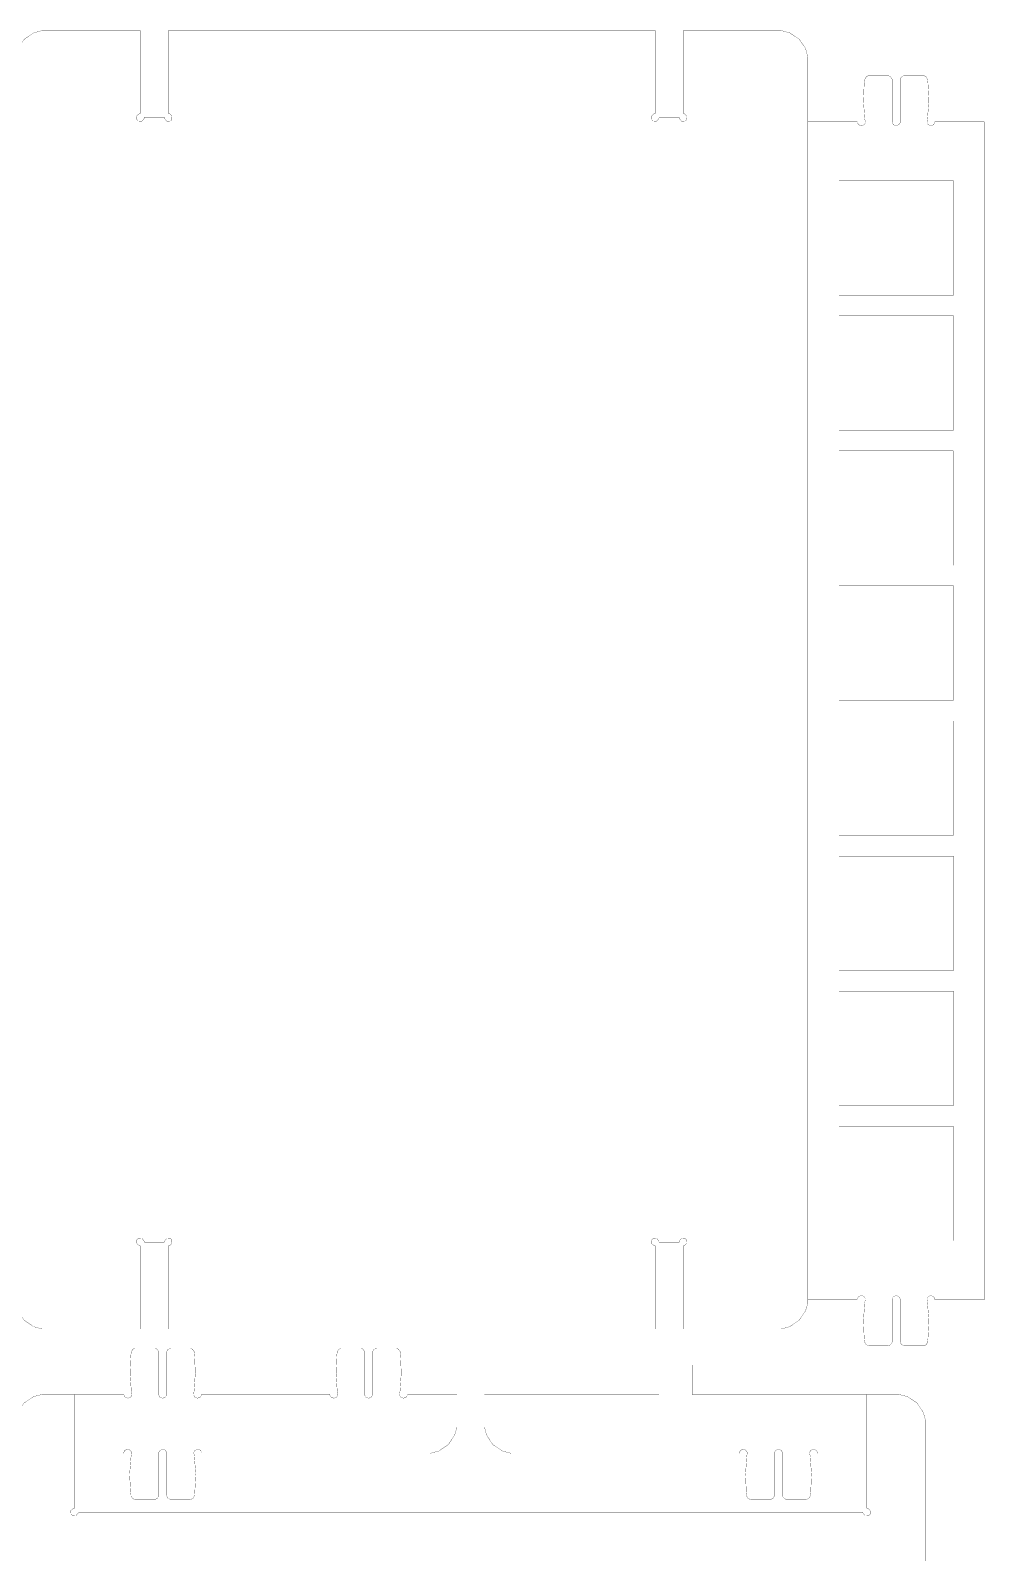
# Model space of a CAD drawing. Extents: x 0.1 to 59.9, y 0.1 to 11.9.
# Drawn here: x 19.73 to 23.78, y 5.47 to 11.93 of the extents above; entities that cross this region are included whole.
import ezdxf

# ---------------------------------------------------------------- set-up
doc = ezdxf.new("R2010")
doc.units = 0
doc.layers.add('L0D0_0', color=1, linetype='CONTINUOUS')

msp = doc.modelspace()

# ---------------------------------------------------------------- linework, layer by layer
at = {"layer": 'L0D0_0', "const_width": 0.001}
for points in [[(19.791, 11.932), (19.778, 11.932), (19.742, 11.922), (19.702, 11.895), (19.675, 11.856), (19.666, 11.819), (19.666, 11.807)], [(19.791, 11.932), (20.196, 11.932)], [(20.196, 11.932), (20.196, 11.58)], [(20.315, 11.932), (22.383, 11.932)], [(20.315, 11.932), (20.315, 11.58)], [(22.383, 11.932), (22.383, 11.58)], [(22.502, 11.932), (22.907, 11.932)], [(22.502, 11.932), (22.502, 11.58)], [(23.032, 11.807), (23.032, 11.819), (23.022, 11.856), (22.995, 11.895), (22.955, 11.922), (22.919, 11.932), (22.907, 11.932)], [(23.032, 11.807), (23.032, 6.543)], [(23.273, 11.724), (23.271, 11.709), (23.268, 11.634), (23.273, 11.559), (23.276, 11.544)], [(23.293, 11.741), (23.29, 11.741), (23.28, 11.736), (23.274, 11.726), (23.273, 11.724)], [(23.37, 11.741), (23.293, 11.741)], [(23.39, 11.721), (23.39, 11.725), (23.384, 11.735), (23.374, 11.741), (23.37, 11.741)], [(23.39, 11.544), (23.39, 11.721)], [(23.443, 11.741), (23.44, 11.741), (23.429, 11.735), (23.424, 11.725), (23.424, 11.721)], [(23.424, 11.544), (23.424, 11.721)], [(23.443, 11.741), (23.521, 11.741)], [(23.54, 11.724), (23.54, 11.726), (23.534, 11.736), (23.524, 11.741), (23.521, 11.741)], [(23.538, 11.544), (23.54, 11.559), (23.546, 11.634), (23.542, 11.709), (23.54, 11.724)], [(20.196, 11.58), (20.192, 11.58), (20.18, 11.569), (20.181, 11.554), (20.184, 11.551), (20.186, 11.548), (20.202, 11.547), (20.212, 11.559), (20.212, 11.563)], [(20.298, 11.563), (20.298, 11.559), (20.308, 11.547), (20.324, 11.548), (20.327, 11.551), (20.329, 11.554), (20.33, 11.569), (20.319, 11.58), (20.315, 11.58)], [(22.383, 11.58), (22.379, 11.58), (22.367, 11.569), (22.368, 11.554), (22.371, 11.551), (22.373, 11.548), (22.389, 11.547), (22.399, 11.559), (22.399, 11.563)], [(22.485, 11.563), (22.485, 11.559), (22.495, 11.547), (22.511, 11.548), (22.514, 11.551), (22.516, 11.554), (22.517, 11.569), (22.506, 11.58), (22.502, 11.58)], [(20.298, 11.563), (20.212, 11.563)], [(22.485, 11.563), (22.399, 11.563)], [(23.242, 11.544), (23.032, 11.544)], [(23.242, 11.544), (23.242, 11.541), (23.248, 11.532), (23.259, 11.527), (23.271, 11.532), (23.276, 11.541), (23.276, 11.544)], [(23.39, 11.544), (23.39, 11.541), (23.395, 11.532), (23.407, 11.527), (23.418, 11.532), (23.424, 11.541), (23.424, 11.544)], [(23.538, 11.544), (23.538, 11.541), (23.543, 11.532), (23.554, 11.527), (23.566, 11.532), (23.571, 11.541), (23.571, 11.544)], [(23.782, 11.544), (23.571, 11.544)], [(23.782, 6.543), (23.782, 11.544)], [(23.164, 11.294), (23.164, 10.808)], [(23.164, 11.294), (23.65, 11.294)], [(23.65, 11.294), (23.65, 10.808)], [(23.164, 10.808), (23.65, 10.808)], [(23.164, 10.721), (23.164, 10.234)], [(23.164, 10.721), (23.65, 10.721)], [(23.65, 10.721), (23.65, 10.234)], [(23.164, 10.234), (23.65, 10.234)], [(23.164, 10.147), (23.164, 9.661)], [(23.164, 10.147), (23.65, 10.147)], [(23.65, 10.147), (23.65, 9.661)], [(23.164, 9.661), (23.65, 9.661)], [(23.164, 9.574), (23.164, 9.087)], [(23.164, 9.574), (23.65, 9.574)], [(23.65, 9.574), (23.65, 9.087)], [(23.164, 9.087), (23.65, 9.087)], [(23.164, 9), (23.164, 8.514)], [(23.164, 9), (23.65, 9)], [(23.65, 9), (23.65, 8.514)], [(23.164, 8.514), (23.65, 8.514)], [(23.164, 8.426), (23.164, 7.94)], [(23.164, 8.426), (23.65, 8.426)], [(23.65, 8.426), (23.65, 7.94)], [(23.164, 7.94), (23.65, 7.94)], [(23.164, 7.853), (23.164, 7.367)], [(23.164, 7.853), (23.65, 7.853)], [(23.65, 7.853), (23.65, 7.367)], [(23.164, 7.367), (23.65, 7.367)], [(23.164, 7.279), (23.164, 6.793)], [(23.164, 7.279), (23.65, 7.279)], [(23.65, 7.279), (23.65, 6.793)], [(20.212, 6.787), (20.212, 6.791), (20.202, 6.803), (20.186, 6.802), (20.184, 6.799), (20.181, 6.797), (20.18, 6.781), (20.192, 6.771), (20.196, 6.771)], [(20.298, 6.787), (20.212, 6.787)], [(20.315, 6.771), (20.319, 6.771), (20.33, 6.781), (20.329, 6.797), (20.327, 6.799), (20.324, 6.802), (20.308, 6.803), (20.298, 6.791), (20.298, 6.787)], [(22.399, 6.787), (22.399, 6.791), (22.389, 6.803), (22.373, 6.802), (22.371, 6.799), (22.368, 6.797), (22.367, 6.781), (22.379, 6.771), (22.383, 6.771)], [(22.485, 6.787), (22.399, 6.787)], [(22.502, 6.771), (22.506, 6.771), (22.517, 6.781), (22.516, 6.797), (22.514, 6.799), (22.511, 6.802), (22.495, 6.803), (22.485, 6.791), (22.485, 6.787)], [(23.164, 6.793), (23.65, 6.793)], [(20.196, 6.418), (20.196, 6.771)], [(20.315, 6.418), (20.315, 6.771)], [(22.383, 6.418), (22.383, 6.771)], [(22.502, 6.418), (22.502, 6.771)], [(19.666, 6.543), (19.666, 6.531), (19.675, 6.495), (19.702, 6.455), (19.742, 6.428), (19.778, 6.418), (19.791, 6.418)], [(22.907, 6.418), (22.919, 6.418), (22.955, 6.428), (22.995, 6.455), (23.022, 6.495), (23.032, 6.531), (23.032, 6.543)], [(23.242, 6.543), (23.032, 6.543)], [(23.276, 6.543), (23.276, 6.546), (23.271, 6.556), (23.259, 6.56), (23.248, 6.556), (23.242, 6.546), (23.242, 6.543)], [(23.276, 6.543), (23.273, 6.528), (23.268, 6.453), (23.271, 6.378), (23.273, 6.363)], [(23.424, 6.543), (23.424, 6.546), (23.418, 6.556), (23.407, 6.56), (23.395, 6.556), (23.39, 6.546), (23.39, 6.543)], [(23.39, 6.543), (23.39, 6.366)], [(23.424, 6.543), (23.424, 6.366)], [(23.571, 6.543), (23.571, 6.546), (23.566, 6.556), (23.554, 6.56), (23.543, 6.556), (23.538, 6.546), (23.538, 6.543)], [(23.54, 6.363), (23.542, 6.378), (23.546, 6.453), (23.54, 6.528), (23.538, 6.543)], [(23.782, 6.543), (23.571, 6.543)], [(19.791, 6.418), (20.196, 6.418)], [(20.315, 6.418), (22.383, 6.418)], [(22.502, 6.418), (22.907, 6.418)], [(20.177, 6.337), (20.173, 6.337), (20.164, 6.332), (20.158, 6.323), (20.157, 6.32)], [(20.254, 6.337), (20.177, 6.337)], [(20.274, 6.318), (20.274, 6.321), (20.268, 6.331), (20.258, 6.337), (20.254, 6.337)], [(20.327, 6.337), (20.324, 6.337), (20.313, 6.331), (20.307, 6.321), (20.307, 6.318)], [(20.327, 6.337), (20.405, 6.337)], [(20.424, 6.32), (20.424, 6.323), (20.417, 6.332), (20.408, 6.337), (20.405, 6.337)], [(21.052, 6.337), (21.048, 6.337), (21.039, 6.332), (21.033, 6.323), (21.032, 6.32)], [(21.129, 6.337), (21.052, 6.337)], [(21.149, 6.318), (21.149, 6.321), (21.143, 6.331), (21.133, 6.337), (21.129, 6.337)], [(21.202, 6.337), (21.199, 6.337), (21.188, 6.331), (21.182, 6.321), (21.182, 6.318)], [(21.202, 6.337), (21.28, 6.337)], [(21.299, 6.32), (21.299, 6.323), (21.292, 6.332), (21.283, 6.337), (21.28, 6.337)], [(23.273, 6.363), (23.274, 6.361), (23.28, 6.351), (23.29, 6.346), (23.293, 6.346)], [(23.37, 6.346), (23.293, 6.346)], [(23.37, 6.346), (23.374, 6.346), (23.384, 6.352), (23.39, 6.363), (23.39, 6.366)], [(23.424, 6.366), (23.424, 6.363), (23.429, 6.352), (23.44, 6.346), (23.443, 6.346)], [(23.443, 6.346), (23.521, 6.346)], [(23.521, 6.346), (23.524, 6.346), (23.534, 6.351), (23.54, 6.361), (23.54, 6.363)], [(20.157, 6.32), (20.155, 6.305), (20.152, 6.23), (20.157, 6.155), (20.16, 6.14)], [(20.274, 6.14), (20.274, 6.318)], [(20.307, 6.14), (20.307, 6.318)], [(20.422, 6.14), (20.424, 6.155), (20.429, 6.23), (20.426, 6.305), (20.424, 6.32)], [(21.032, 6.32), (21.03, 6.305), (21.027, 6.23), (21.032, 6.155), (21.035, 6.14)], [(21.149, 6.14), (21.149, 6.318)], [(21.182, 6.14), (21.182, 6.318)], [(21.297, 6.14), (21.299, 6.155), (21.304, 6.23), (21.301, 6.305), (21.299, 6.32)], [(22.399, 6.265), (22.54, 6.265)], [(22.399, 6.14), (22.399, 6.265)], [(22.54, 6.14), (22.54, 6.265)], [(19.791, 6.14), (19.778, 6.14), (19.742, 6.131), (19.702, 6.104), (19.675, 6.064), (19.666, 6.028), (19.666, 6.015)], [(19.791, 6.14), (19.916, 6.14)], [(19.916, 5.657), (19.916, 6.14)], [(19.916, 6.14), (20.126, 6.14)], [(20.126, 6.14), (20.126, 6.137), (20.131, 6.128), (20.143, 6.124), (20.154, 6.128), (20.16, 6.137), (20.16, 6.14)], [(20.274, 6.14), (20.274, 6.137), (20.279, 6.128), (20.291, 6.124), (20.302, 6.128), (20.307, 6.137), (20.307, 6.14)], [(20.422, 6.14), (20.422, 6.137), (20.427, 6.128), (20.438, 6.124), (20.45, 6.128), (20.455, 6.137), (20.455, 6.14)], [(20.455, 6.14), (21.001, 6.14)], [(21.001, 6.14), (21.001, 6.137), (21.006, 6.128), (21.018, 6.124), (21.029, 6.128), (21.035, 6.137), (21.035, 6.14)], [(21.149, 6.14), (21.149, 6.137), (21.154, 6.128), (21.166, 6.124), (21.177, 6.128), (21.182, 6.137), (21.182, 6.14)], [(21.297, 6.14), (21.297, 6.137), (21.302, 6.128), (21.313, 6.124), (21.325, 6.128), (21.33, 6.137), (21.33, 6.14)], [(21.33, 6.14), (21.541, 6.14)], [(21.541, 6.015), (21.541, 6.14)], [(21.657, 6.015), (21.657, 6.14)], [(21.657, 6.14), (22.399, 6.14)], [(22.54, 6.14), (23.282, 6.14)], [(23.282, 5.657), (23.282, 6.14)], [(23.407, 6.14), (23.282, 6.14)], [(23.532, 6.015), (23.532, 6.028), (23.522, 6.064), (23.495, 6.104), (23.455, 6.131), (23.419, 6.14), (23.407, 6.14)], [(21.416, 5.89), (21.428, 5.89), (21.464, 5.9), (21.504, 5.927), (21.531, 5.967), (21.541, 6.003), (21.541, 6.015)], [(21.782, 5.89), (21.77, 5.89), (21.733, 5.9), (21.693, 5.927), (21.667, 5.967), (21.657, 6.003), (21.657, 6.015)], [(23.532, 5.015), (23.532, 6.015)], [(19.916, 5.89), (20.125, 5.89)], [(20.158, 5.89), (20.158, 5.894), (20.153, 5.903), (20.142, 5.907), (20.13, 5.903), (20.125, 5.894), (20.125, 5.89)], [(20.158, 5.89), (20.156, 5.876), (20.15, 5.801), (20.154, 5.726), (20.156, 5.711)], [(20.307, 5.89), (20.307, 5.894), (20.302, 5.903), (20.291, 5.907), (20.279, 5.903), (20.274, 5.894), (20.274, 5.89)], [(20.274, 5.89), (20.274, 5.713)], [(20.307, 5.89), (20.307, 5.713)], [(20.456, 5.89), (20.456, 5.894), (20.451, 5.903), (20.44, 5.907), (20.428, 5.903), (20.423, 5.894), (20.423, 5.89)], [(20.426, 5.711), (20.427, 5.726), (20.431, 5.801), (20.425, 5.876), (20.423, 5.89)], [(20.456, 5.89), (21.416, 5.89)], [(21.782, 5.89), (22.741, 5.89)], [(22.741, 5.89), (22.741, 5.894), (22.746, 5.903), (22.758, 5.907), (22.769, 5.903), (22.774, 5.894), (22.774, 5.89)], [(22.772, 5.711), (22.77, 5.726), (22.767, 5.801), (22.772, 5.876), (22.774, 5.89)], [(22.89, 5.89), (22.89, 5.894), (22.895, 5.903), (22.907, 5.907), (22.918, 5.903), (22.924, 5.894), (22.924, 5.89)], [(22.89, 5.89), (22.89, 5.713)], [(22.924, 5.89), (22.924, 5.713)], [(23.039, 5.89), (23.039, 5.894), (23.044, 5.903), (23.056, 5.907), (23.067, 5.903), (23.073, 5.894), (23.073, 5.89)], [(23.039, 5.89), (23.042, 5.876), (23.047, 5.801), (23.044, 5.726), (23.042, 5.711)], [(23.073, 5.89), (23.282, 5.89)], [(20.156, 5.711), (20.156, 5.708), (20.162, 5.698), (20.172, 5.694), (20.175, 5.694)], [(20.254, 5.694), (20.175, 5.694)], [(20.254, 5.694), (20.258, 5.694), (20.268, 5.699), (20.274, 5.71), (20.274, 5.713)], [(20.307, 5.713), (20.307, 5.71), (20.313, 5.699), (20.324, 5.694), (20.327, 5.694)], [(20.327, 5.694), (20.406, 5.694)], [(20.406, 5.694), (20.409, 5.694), (20.419, 5.698), (20.425, 5.708), (20.426, 5.711)], [(22.791, 5.694), (22.788, 5.694), (22.778, 5.698), (22.772, 5.708), (22.772, 5.711)], [(22.87, 5.694), (22.791, 5.694)], [(22.89, 5.713), (22.89, 5.71), (22.884, 5.699), (22.874, 5.694), (22.87, 5.694)], [(22.943, 5.694), (22.94, 5.694), (22.929, 5.699), (22.924, 5.71), (22.924, 5.713)], [(22.943, 5.694), (23.022, 5.694)], [(23.042, 5.711), (23.041, 5.708), (23.035, 5.698), (23.025, 5.694), (23.022, 5.694)], [(19.916, 5.657), (19.912, 5.657), (19.9, 5.647), (19.901, 5.631), (19.904, 5.629), (19.906, 5.626), (19.922, 5.625), (19.932, 5.637), (19.932, 5.64)], [(23.265, 5.64), (19.932, 5.64)], [(23.265, 5.64), (23.265, 5.637), (23.275, 5.625), (23.291, 5.626), (23.294, 5.629), (23.296, 5.631), (23.297, 5.647), (23.286, 5.657), (23.282, 5.657)]]:
    msp.add_lwpolyline(points, dxfattribs=at)

doc.saveas('drawing.dxf')
